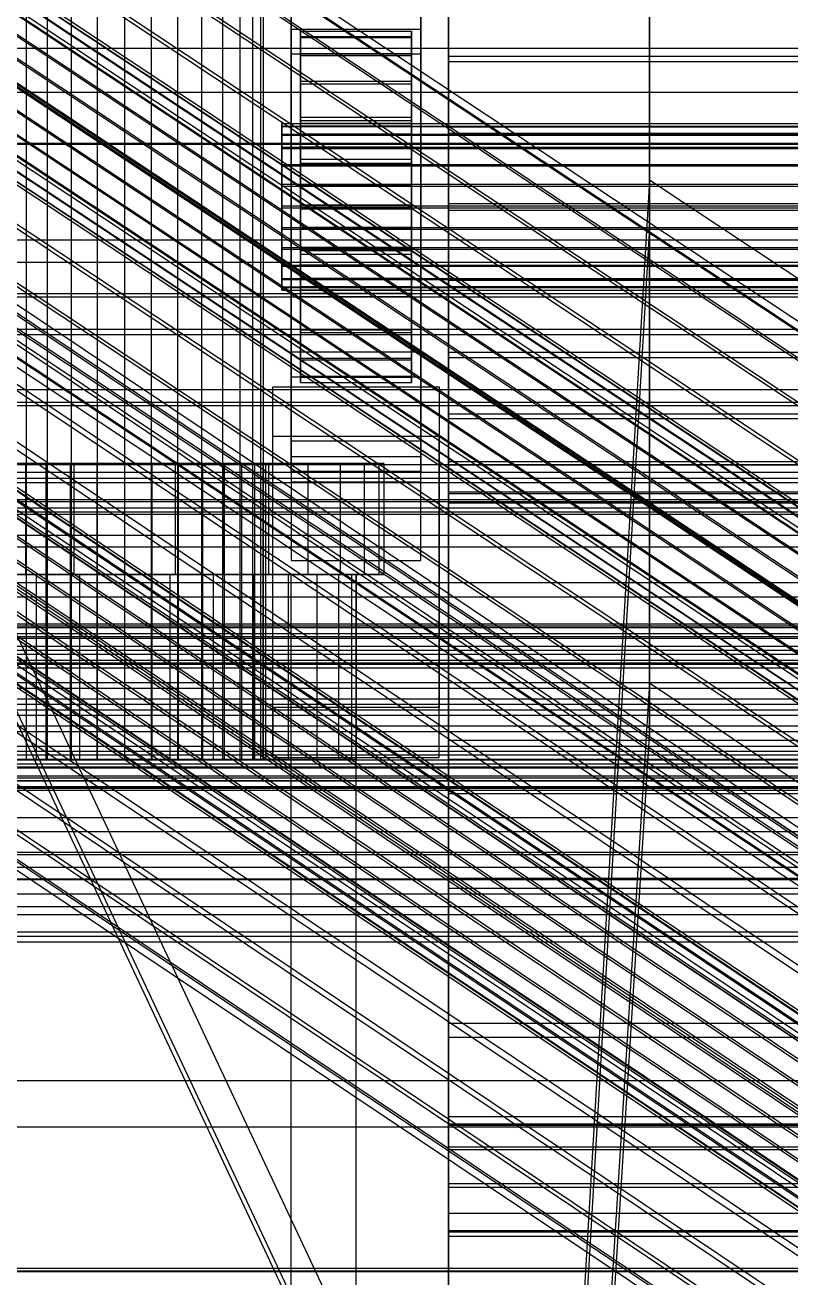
# Model space of a CAD drawing. Header units: millimetres. Extents: x -2500 to 58855, y -53268 to 6837.
# Drawn here: x -295.7 to -213.1, y -35105.9 to -34970.6 of the extents above; entities that cross this region are included whole.
import ezdxf

# ---------------------------------------------------------------- set-up
doc = ezdxf.new("R2010")
doc.units = ezdxf.units.MM
for name, color, linetype, lineweight in [('COTAS_R', 1, 'Continuous', 0), ('frontal_briquetadora', 7, 'Continuous', 0), ('frontal_C01', 7, 'Continuous', 0), ('frontal_C02', 7, 'Continuous', 0), ('frontal_C03', 7, 'Continuous', 0), ('frontal_C05', 7, 'Continuous', 0), ('frontal_mezcladora', 7, 'Continuous', 0), ('frontal_secador', 7, 'Continuous', 0), ('frontal_tolva-C01', 7, 'Continuous', 0)]:
    doc.layers.add(name, color=color, linetype=linetype, lineweight=lineweight)
doc.dimstyles.new('R19_100', dxfattribs={"dimtxt": 250, "dimasz": 150, "dimexe": 150, "dimexo": 80, "dimgap": 100, "dimtad": 1, "dimtih": 1, "dimtoh": 1, "dimdsep": 46, "dimcen": 0.09, "dimadec": 0, "dimazin": 0, "dimtfac": 1, "dimtdec": 4, "dimtofl": 0, "dimtmove": 0, "dimatfit": 3, "dimfxl": 1, "dimtolj": 1, "dimtzin": 0, "dimarcsym": 0})

# ---------------------------------------------------------------- blocks, each defined once
blk = doc.blocks.new('*D37')
at = {"layer": 'COTAS_R', "color": 0, "lineweight": -2, "transparency": 16777216}
for p, q in [((-1750, -35420), (-1750, -34450)), ((2600, -35420), (2600, -34450)), ((-1600, -34600), (2450, -34600))]:
    blk.add_line(p, q, dxfattribs=at)
at = {"layer": 'COTAS_R', "color": 0, "transparency": 16777216}
for points in [[(-1600, -34575), (-1600, -34625), (-1750, -34600)], [(2450, -34575), (2450, -34625), (2600, -34600)]]:
    blk.add_solid(points, dxfattribs=at)
at = {"layer": 'Defpoints', "color": 0, "transparency": 16777216}
for p in [(2600, -34600), (-1750, -35500), (2600, -35500)]:
    blk.add_point(p, dxfattribs=at)

msp = doc.modelspace()

# ---------------------------------------------------------------- linework, layer by layer
at = {"layer": 'frontal_briquetadora'}
for p, q in [((-1330, -35000), (490, -35000)), ((-1330, -35010), (490, -35010))]:
    msp.add_line(p, q, dxfattribs=at)
at = {"layer": 'frontal_C01'}
for p, q in [((-250, -32680.37), (-250, -35735.764)), ((-250, -35740.498), (-250, -32685.104)), ((-228.298, -34675.195), (-228.298, -34987.381)), ((-228.298, -34993.069), (-228.298, -34680.882)), ((-332.629, -34923.698), (-148.32, -35046.029)), ((-331.181, -34923.69), (-146.872, -35046.022)), ((-334.938, -34925.145), (-150.629, -35047.476)), ((-330.692, -34925.124), (-146.383, -35047.455)), ((-356.348, -34928.068), (-142.549, -35069.973)), ((-355.53, -34927.555), (-141.731, -35069.46)), ((-355.017, -34927.553), (-141.218, -35069.457)), ((-354.844, -34928.061), (-141.045, -35069.965)), ((-337.95, -34927.934), (-153.641, -35050.265)), ((-331.197, -34927.9), (-146.887, -35050.232)), ((-357.415, -34929.056), (-143.617, -35070.961)), ((-355.022, -34929.044), (-141.224, -35070.949)), ((-358.659, -34930.452), (-144.861, -35072.357)), ((-355.541, -34930.437), (-141.742, -35072.341)), ((-146.196, -35074.066), (-359.995, -34932.161)), ((-356.363, -34932.143), (-142.565, -35074.048)), ((-341.461, -34931.874), (-157.152, -35054.205)), ((-332.659, -34931.83), (-148.35, -35054.162)), ((-361.332, -34934.067), (-147.533, -35075.971)), ((-357.434, -34934.047), (-143.635, -35075.952)), ((-362.578, -34936.039), (-148.779, -35077.943)), ((-358.68, -34936.019), (-144.881, -35077.924)), ((-160.922, -35059.028), (-345.231, -34936.697)), ((-334.981, -34936.646), (-150.672, -35058.977)), ((-363.648, -34937.943), (-149.85, -35079.847)), ((-360.017, -34937.925), (-146.218, -35079.829)), ((-364.471, -34939.649), (-150.672, -35081.553)), ((-361.352, -34939.634), (-147.554, -35081.538)), ((-364.989, -34941.042), (-151.191, -35082.946)), ((-362.596, -34941.03), (-148.798, -35082.934)), ((-365.168, -34942.025), (-151.369, -35083.93)), ((-364.995, -34942.533), (-151.196, -35084.438)), ((-364.482, -34942.531), (-150.683, -35084.435)), ((-363.664, -34942.018), (-149.865, -35083.922)), ((-349.002, -34942.074), (-164.693, -35064.406)), ((-338.003, -34942.02), (-153.694, -35064.351)), ((-352.519, -34947.639), (-168.21, -35069.971)), ((-341.52, -34947.585), (-157.211, -35069.916)), ((-355.541, -34953.013), (-171.232, -35075.344)), ((-345.291, -34952.962), (-160.982, -35075.293)), ((-357.863, -34957.829), (-173.554, -35080.16)), ((-349.061, -34957.785), (-164.752, -35080.116)), ((-359.326, -34961.759), (-175.016, -35084.09)), ((-352.572, -34961.725), (-168.263, -35084.057)), ((-359.83, -34964.535), (-175.521, -35086.867)), ((-355.584, -34964.514), (-171.275, -35086.845)), ((-359.341, -34965.968), (-175.032, -35088.3)), ((-357.893, -34965.961), (-173.584, -35088.293)), ((450, -34983.421), (-450, -34983.421)), ((-228.298, -34987.381), (-250, -35358.334)), ((-130, -35052.625), (-228.298, -34987.381)), ((-228.298, -34987.381), (-228.298, -34993.069)), ((-250, -35364.021), (-228.298, -34993.069)), ((-228.298, -34993.069), (-130, -35058.312)), ((-450, -34996.228), (450, -34996.228))]:
    msp.add_line(p, q, dxfattribs=at)
at = {"layer": 'frontal_C02'}
for p, q in [((-250, -32976.99), (-250, -35767.535)), ((-250, -35772.314), (-250, -32981.769)), ((-228.298, -34756.938), (-228.298, -35041.759)), ((-228.298, -35047.5), (-228.298, -34762.679)), ((450, -34977.896), (-450, -34977.896)), ((-332.629, -34977.866), (-148.32, -35101.35)), ((-331.181, -34977.669), (-146.872, -35101.153)), ((-334.938, -34979.49), (-150.629, -35102.974)), ((-330.692, -34978.913), (-146.383, -35102.397)), ((-356.348, -34982.083), (-142.549, -35125.324)), ((-355.53, -34981.508), (-141.731, -35124.749)), ((-355.017, -34981.438), (-141.218, -35124.679)), ((-354.844, -34981.879), (-141.045, -35125.12)), ((-331.197, -34981.512), (-146.887, -35104.996)), ((-357.415, -34983.125), (-143.617, -35126.366)), ((-355.022, -34982.799), (-141.224, -35126.041)), ((-337.95, -34982.43), (-153.641, -35105.914)), ((-358.659, -34984.562), (-144.861, -35127.804)), ((-355.541, -34984.138), (-141.742, -35127.379)), ((-146.196, -35129.538), (-359.995, -34986.297)), ((-356.363, -34985.803), (-142.565, -35129.044)), ((-332.659, -34985.29), (-148.35, -35108.774)), ((-357.434, -34987.681), (-143.635, -35130.922)), ((-341.461, -34986.487), (-157.152, -35109.971)), ((-361.332, -34988.211), (-147.533, -35131.452)), ((-362.578, -34990.174), (-148.779, -35133.415)), ((-358.68, -34989.644), (-144.881, -35132.885)), ((-334.981, -34989.989), (-150.672, -35113.473)), ((-360.017, -34991.558), (-146.218, -35134.799)), ((-160.922, -35114.866), (-345.231, -34991.382)), ((-363.648, -34992.051), (-149.85, -35135.293)), ((-364.471, -34993.716), (-150.672, -35136.958)), ((-361.352, -34993.292), (-147.554, -35136.534)), ((-364.989, -34995.055), (-151.191, -35138.296)), ((-363.664, -34995.771), (-149.865, -35139.013)), ((-362.596, -34994.73), (-148.798, -35137.971)), ((-338.003, -34995.288), (-153.694, -35118.772)), ((-365.168, -34995.976), (-151.369, -35139.217)), ((-364.995, -34996.416), (-151.196, -35139.658)), ((-364.482, -34996.347), (-150.683, -35139.588)), ((-349.002, -34996.784), (-164.693, -35120.268)), ((450, -34999.677), (-450, -34999.677)), ((-341.52, -35000.828), (-157.211, -35124.312)), ((-352.519, -35002.323), (-168.21, -35125.807)), ((-345.291, -35006.229), (-160.982, -35129.713)), ((-355.541, -35007.623), (-171.232, -35131.107)), ((-450, -35011.368), (450, -35011.368)), ((-349.061, -35011.125), (-164.752, -35134.609)), ((-357.863, -35012.322), (-173.554, -35135.806)), ((-359.326, -35016.1), (-175.016, -35139.584)), ((-352.572, -35015.181), (-168.263, -35138.665)), ((-359.83, -35018.699), (-175.521, -35142.183)), ((-355.584, -35018.122), (-171.275, -35141.606)), ((-359.341, -35019.942), (-175.032, -35143.426)), ((-357.893, -35019.745), (-173.584, -35143.229)), ((-311.15, -35018.945), (311.15, -35018.945)), ((-311.15, -35019.581), (311.15, -35019.581)), ((-311.15, -35020.039), (311.15, -35020.039)), ((-311.15, -35021.904), (311.15, -35021.904)), ((-311.15, -35022.788), (311.15, -35022.788)), ((-311.15, -35025.755), (311.15, -35025.755)), ((-311.15, -35027.005), (311.15, -35027.005)), ((-311.15, -35030.872), (311.15, -35030.872)), ((-311.15, -35032.403), (311.15, -35032.403)), ((-440, -35035.335), (440, -35035.335)), ((-440, -35035.561), (440, -35035.561)), ((-440, -35035.723), (440, -35035.723)), ((-440, -35036.384), (440, -35036.384)), ((-440, -35036.697), (440, -35036.697)), ((-440, -35037.748), (440, -35037.748)), ((311.15, -35036.906), (-311.15, -35036.906)), ((-440, -35038.191), (440, -35038.191)), ((-311.15, -35038.613), (311.15, -35038.613)), ((-440, -35039.561), (440, -35039.561)), ((-440, -35040.104), (440, -35040.104)), ((440, -35041.699), (-440, -35041.699)), ((-228.298, -35041.759), (-250, -35386.528)), ((-130, -35107.617), (-228.298, -35041.759)), ((-228.298, -35041.759), (-228.298, -35047.5)), ((-440, -35042.304), (440, -35042.304)), ((-440, -35044.017), (440, -35044.017)), ((-311.15, -35043.446), (311.15, -35043.446)), ((-440, -35044.643), (440, -35044.643)), ((-311.15, -35045.213), (311.15, -35045.213)), ((-440, -35046.355), (440, -35046.355)), ((-440, -35046.96), (440, -35046.96)), ((-440, -35048.556), (440, -35048.556)), ((-250, -35392.269), (-228.298, -35047.5)), ((-228.298, -35047.5), (-130, -35113.358)), ((-440, -35049.098), (440, -35049.098)), ((-440, -35050.468), (440, -35050.468)), ((-440, -35050.911), (440, -35050.911)), ((-311.15, -35050.046), (311.15, -35050.046)), ((-440, -35051.963), (440, -35051.963)), ((-440, -35052.276), (440, -35052.276)), ((-311.15, -35051.753), (311.15, -35051.753)), ((-440, -35052.937), (440, -35052.937)), ((-440, -35053.099), (440, -35053.099)), ((-440, -35053.324), (440, -35053.324)), ((-311.15, -35056.257), (311.15, -35056.257)), ((-311.15, -35057.787), (311.15, -35057.787)), ((-311.15, -35061.654), (311.15, -35061.654)), ((-311.15, -35062.904), (311.15, -35062.904)), ((-311.15, -35065.872), (311.15, -35065.872)), ((-311.15, -35066.755), (311.15, -35066.755)), ((-311.15, -35068.621), (311.15, -35068.621)), ((-311.15, -35069.078), (311.15, -35069.078)), ((-311.15, -35069.714), (311.15, -35069.714))]:
    msp.add_line(p, q, dxfattribs=at)
at = {"layer": 'frontal_C03'}
for p, q in [((-250, -32596.305), (-250, -35246.305)), ((-250, -35251.121), (-250, -32601.121)), ((-250, -35047.916), (-250, -34953.658)), ((-250, -35053.695), (-250, -34959.436)), ((-267, -35008.675), (-267, -34962.448)), ((-253, -34962.448), (-253, -35008.675)), ((-267, -34965.142), (-267, -35011.368)), ((-253, -35011.368), (-253, -34965.142)), ((-250, -34967.382), (-250, -34973.954)), ((-250, -34974.557), (-250, -34967.874)), ((-267, -34973.759), (-267, -34971.066)), ((-267, -34971.066), (-253, -34971.066)), ((-267, -35017.293), (-267, -34971.066)), ((-266, -34981.255), (-266, -34971.255)), ((-266, -34971.255), (-266, -34971.849)), ((-266, -34971.255), (-254, -34971.255)), ((-266, -34971.956), (-266, -34971.255)), ((-254, -34971.849), (-254, -34971.255)), ((-254, -34971.255), (-254, -34981.255)), ((-254, -34971.255), (-254, -34971.956)), ((-253, -34971.066), (-253, -34973.759)), ((-253, -34971.066), (-253, -35017.293)), ((-266, -34981.536), (-266, -34971.849)), ((-266, -34971.849), (-266, -34973.697)), ((-266, -34971.849), (-254, -34971.849)), ((-266, -34981.587), (-266, -34971.956)), ((-266, -34971.956), (-254, -34971.956)), ((-266, -34973.904), (-266, -34971.956)), ((-254, -34973.697), (-254, -34971.849)), ((-254, -34971.849), (-254, -34981.536)), ((-254, -34971.956), (-254, -34981.587)), ((-254, -34971.956), (-254, -34973.904)), ((-253, -34973.759), (-267, -34973.759)), ((-267, -34973.759), (-267, -35019.986)), ((-266, -34982.412), (-266, -34973.697)), ((-266, -34973.697), (-266, -34976.674)), ((-266, -34973.697), (-254, -34973.697)), ((-266, -34982.509), (-266, -34973.904)), ((-266, -34973.904), (-254, -34973.904)), ((-266, -34976.966), (-266, -34973.904)), ((-254, -34976.674), (-254, -34973.697)), ((-254, -34973.697), (-254, -34982.412)), ((-254, -34973.904), (-254, -34982.509)), ((-254, -34973.904), (-254, -34976.966)), ((-253, -35019.986), (-253, -34973.759)), ((-250, -34973.954), (-250, -34981.636)), ((-250, -34973.954), (250, -34973.954)), ((-250, -34982.309), (-250, -34974.557)), ((-250, -34974.557), (250, -34974.557)), ((-266, -34983.821), (-266, -34976.674)), ((-266, -34976.674), (-266, -34980.576)), ((-266, -34976.674), (-254, -34976.674)), ((-254, -34980.576), (-254, -34976.674)), ((-254, -34976.674), (-254, -34983.821)), ((-266, -34983.96), (-266, -34976.966)), ((-266, -34976.966), (-254, -34976.966)), ((-266, -34980.934), (-266, -34976.966)), ((-254, -34976.966), (-254, -34983.96)), ((-254, -34976.966), (-254, -34980.934)), ((-266, -34985.67), (-266, -34980.576)), ((-266, -34980.576), (-266, -34985.137)), ((-266, -34980.576), (-254, -34980.576)), ((-266, -34985.839), (-266, -34980.934)), ((-266, -34980.934), (-254, -34980.934)), ((-266, -34985.537), (-266, -34980.934)), ((-254, -34985.137), (-254, -34980.576)), ((-254, -34980.576), (-254, -34985.67)), ((-254, -34980.934), (-254, -34985.839)), ((-254, -34980.934), (-254, -34985.537)), ((-268, -34981.587), (-268, -34981.255)), ((-268, -34981.255), (-268, -34981.536)), ((-268, -34981.255), (268, -34981.255)), ((-268, -34981.536), (-268, -34982.412)), ((-268, -34981.536), (268, -34981.536)), ((-268, -34982.509), (-268, -34981.587)), ((-268, -34981.587), (268, -34981.587)), ((-266, -34981.536), (-266, -34981.255)), ((-254, -34981.255), (-266, -34981.255)), ((-266, -34981.255), (-266, -34981.587)), ((-266, -34982.412), (-266, -34981.536)), ((-254, -34981.536), (-266, -34981.536)), ((-254, -34981.587), (-266, -34981.587)), ((-266, -34981.587), (-266, -34982.509)), ((-254, -34981.255), (-254, -34981.536)), ((-254, -34981.587), (-254, -34981.255)), ((-254, -34981.536), (-254, -34982.412)), ((-254, -34982.509), (-254, -34981.587)), ((-250, -34981.636), (-250, -34989.906)), ((250, -34981.636), (-250, -34981.636)), ((-268, -34982.412), (-268, -34983.821)), ((-268, -34982.412), (268, -34982.412)), ((-268, -34983.96), (-268, -34982.509)), ((-268, -34982.509), (268, -34982.509)), ((-266, -34983.821), (-266, -34982.412)), ((-254, -34982.412), (-266, -34982.412)), ((-254, -34982.509), (-266, -34982.509)), ((-266, -34982.509), (-266, -34983.96)), ((-254, -34982.412), (-254, -34983.821)), ((-254, -34983.96), (-254, -34982.509)), ((-250, -34990.602), (-250, -34982.309)), ((-250, -34982.309), (250, -34982.309)), ((-268, -34983.821), (-268, -34985.67)), ((-268, -34983.821), (268, -34983.821)), ((-268, -34985.839), (-268, -34983.96)), ((-268, -34983.96), (268, -34983.96)), ((-266, -34985.67), (-266, -34983.821)), ((-254, -34983.821), (-266, -34983.821)), ((-254, -34983.96), (-266, -34983.96)), ((-266, -34983.96), (-266, -34985.839)), ((-254, -34983.821), (-254, -34985.67)), ((-254, -34985.839), (-254, -34983.96)), ((-268, -34985.67), (-268, -34987.83)), ((-268, -34985.67), (268, -34985.67)), ((-268, -34988.02), (-268, -34985.839)), ((-268, -34985.839), (268, -34985.839)), ((-266, -34985.137), (-266, -34987.83)), ((-254, -34985.137), (-266, -34985.137)), ((-266, -34985.137), (-266, -34990.048)), ((-266, -34988.02), (-266, -34985.537)), ((-266, -34985.537), (-254, -34985.537)), ((-266, -34990.461), (-266, -34985.537)), ((-266, -34987.83), (-266, -34985.67)), ((-254, -34985.67), (-266, -34985.67)), ((-254, -34985.839), (-266, -34985.839)), ((-266, -34985.839), (-266, -34988.02)), ((-254, -34987.83), (-254, -34985.137)), ((-254, -34990.048), (-254, -34985.137)), ((-254, -34985.537), (-254, -34988.02)), ((-254, -34985.537), (-254, -34990.461)), ((-254, -34985.67), (-254, -34987.83)), ((-254, -34988.02), (-254, -34985.839)), ((-268, -34987.83), (-268, -34990.156)), ((268, -34987.83), (-268, -34987.83)), ((-268, -34990.352), (-268, -34988.02)), ((-268, -34988.02), (268, -34988.02)), ((-266, -34987.83), (-254, -34987.83)), ((-266, -34990.156), (-266, -34987.83)), ((-254, -34988.02), (-266, -34988.02)), ((-266, -34988.02), (-266, -34990.352)), ((-254, -34987.83), (-254, -34990.156)), ((-254, -34990.352), (-254, -34988.02)), ((-268, -34990.156), (-268, -34992.489)), ((-268, -34990.156), (268, -34990.156)), ((-268, -34992.678), (-268, -34990.352)), ((-268, -34990.352), (268, -34990.352)), ((-266, -34990.156), (-266, -34990.048)), ((-266, -34990.048), (-266, -34994.972)), ((-266, -34990.048), (-254, -34990.048)), ((-266, -34992.489), (-266, -34990.156)), ((-254, -34990.156), (-266, -34990.156)), ((-266, -34990.352), (-266, -34990.461)), ((-254, -34990.352), (-266, -34990.352)), ((-266, -34990.352), (-266, -34992.678)), ((-254, -34994.972), (-254, -34990.048)), ((-254, -34990.048), (-254, -34990.156)), ((-254, -34990.156), (-254, -34992.489)), ((-254, -34990.461), (-254, -34990.352)), ((-254, -34992.678), (-254, -34990.352)), ((-250, -34989.906), (-250, -34998.2)), ((-250, -34989.906), (250, -34989.906)), ((-266, -34990.461), (-254, -34990.461)), ((-266, -34995.371), (-266, -34990.461)), ((-254, -34990.461), (-254, -34995.371)), ((-250, -34998.872), (-250, -34990.602)), ((-250, -34990.602), (250, -34990.602)), ((-268, -34992.489), (-268, -34994.669)), ((-268, -34992.489), (268, -34992.489)), ((-268, -34994.839), (-268, -34992.678)), ((-268, -34992.678), (268, -34992.678)), ((-266, -34994.669), (-266, -34992.489)), ((-266, -34992.489), (-266, -34994.972)), ((-254, -34992.489), (-266, -34992.489)), ((-266, -34992.678), (-266, -34995.371)), ((-254, -34992.678), (-266, -34992.678)), ((-266, -34992.678), (-266, -34994.839)), ((-254, -34994.972), (-254, -34992.489)), ((-254, -34992.489), (-254, -34994.669)), ((-254, -34995.371), (-254, -34992.678)), ((-254, -34994.839), (-254, -34992.678)), ((-268, -34994.669), (-268, -34996.549)), ((-268, -34994.669), (268, -34994.669)), ((-268, -34996.687), (-268, -34994.839)), ((-268, -34994.839), (268, -34994.839)), ((-266, -34996.549), (-266, -34994.669)), ((-266, -34994.669), (-266, -34999.575)), ((-254, -34994.669), (-266, -34994.669)), ((-266, -34994.839), (-266, -34999.933)), ((-254, -34994.839), (-266, -34994.839)), ((-266, -34994.839), (-266, -34996.687)), ((-266, -34994.972), (-266, -34999.575)), ((-266, -34994.972), (-254, -34994.972)), ((-266, -34995.371), (-254, -34995.371)), ((-266, -34999.933), (-266, -34995.371)), ((-254, -34999.575), (-254, -34994.669)), ((-254, -34994.669), (-254, -34996.549)), ((-254, -34999.933), (-254, -34994.839)), ((-254, -34996.687), (-254, -34994.839)), ((-254, -34999.575), (-254, -34994.972)), ((-254, -34995.371), (-254, -34999.933)), ((-268, -34996.549), (-268, -34997.999)), ((-268, -34996.549), (268, -34996.549)), ((-268, -34998.097), (-268, -34996.687)), ((-268, -34996.687), (268, -34996.687)), ((-266, -34997.999), (-266, -34996.549)), ((-266, -34996.549), (-266, -35003.542)), ((-254, -34996.549), (-266, -34996.549)), ((-266, -34996.687), (-266, -35003.835)), ((-254, -34996.687), (-266, -34996.687)), ((-266, -34996.687), (-266, -34998.097)), ((-254, -35003.542), (-254, -34996.549)), ((-254, -34996.549), (-254, -34997.999)), ((-254, -35003.835), (-254, -34996.687)), ((-254, -34998.097), (-254, -34996.687)), ((-268, -34997.999), (-268, -34998.922)), ((-268, -34997.999), (268, -34997.999)), ((-268, -34998.972), (-268, -34998.097)), ((-268, -34998.097), (268, -34998.097)), ((-266, -34998.922), (-266, -34997.999)), ((-266, -34997.999), (-266, -35006.604)), ((-254, -34997.999), (-266, -34997.999)), ((-266, -34998.097), (-266, -35006.811)), ((-254, -34998.097), (-266, -34998.097)), ((-266, -34998.097), (-266, -34998.972)), ((-254, -35006.604), (-254, -34997.999)), ((-254, -34997.999), (-254, -34998.922)), ((-254, -35006.811), (-254, -34998.097)), ((-254, -34998.972), (-254, -34998.097)), ((-250, -34998.2), (-250, -35005.952)), ((-250, -34998.2), (250, -34998.2)), ((-268, -34998.922), (-268, -34999.254)), ((-268, -34998.922), (268, -34998.922)), ((-268, -34999.254), (-268, -34998.972)), ((-268, -34998.972), (268, -34998.972)), ((-268, -34999.254), (268, -34999.254)), ((-266, -34999.254), (-266, -34998.922)), ((-266, -34998.922), (-266, -35008.552)), ((-254, -34998.922), (-266, -34998.922)), ((-266, -34998.972), (-266, -35008.659)), ((-254, -34998.972), (-266, -34998.972)), ((-266, -34998.972), (-266, -34999.254)), ((-266, -34999.254), (-266, -35009.253)), ((-254, -34999.254), (-266, -34999.254)), ((-266, -34999.575), (-266, -35003.542)), ((-266, -34999.575), (-254, -34999.575)), ((-254, -35008.552), (-254, -34998.922)), ((-254, -34998.922), (-254, -34999.254)), ((-254, -35008.659), (-254, -34998.972)), ((-254, -34999.254), (-254, -34998.972)), ((-254, -35009.253), (-254, -34999.254)), ((-254, -35003.542), (-254, -34999.575)), ((-250, -35006.555), (-250, -34998.872)), ((-250, -34998.872), (250, -34998.872)), ((-266, -34999.933), (-254, -34999.933)), ((-266, -35003.835), (-266, -34999.933)), ((-254, -34999.933), (-254, -35003.835)), ((-266, -35003.542), (-266, -35006.604)), ((-266, -35003.542), (-254, -35003.542)), ((-266, -35003.835), (-254, -35003.835)), ((-266, -35006.811), (-266, -35003.835)), ((-254, -35006.604), (-254, -35003.542)), ((-254, -35003.835), (-254, -35006.811)), ((-267, -35018.868), (-267, -35005.941)), ((-267, -35005.941), (-253, -35005.941)), ((-267, -35015.572), (-267, -35005.941)), ((-266, -35006.604), (-266, -35008.552)), ((-266, -35006.604), (-254, -35006.604)), ((-254, -35008.552), (-254, -35006.604)), ((-253, -35005.941), (-253, -35018.868)), ((-253, -35005.941), (-253, -35015.572)), ((-250, -35005.952), (-250, -35012.634)), ((-250, -35005.952), (250, -35005.952)), ((-250, -35013.126), (-250, -35006.555)), ((-250, -35006.555), (250, -35006.555)), ((-266, -35006.811), (-254, -35006.811)), ((-266, -35008.659), (-266, -35006.811)), ((-254, -35006.811), (-254, -35008.659)), ((-253, -35008.675), (-267, -35008.675)), ((-267, -35008.675), (-267, -35011.368)), ((-266, -35008.552), (-266, -35009.253)), ((-266, -35008.552), (-254, -35008.552)), ((-266, -35008.659), (-254, -35008.659)), ((-266, -35009.253), (-266, -35008.659)), ((-266, -35009.253), (-254, -35009.253)), ((-254, -35009.253), (-254, -35008.552)), ((-254, -35008.659), (-254, -35009.253)), ((-253, -35011.368), (-253, -35008.675)), ((-269, -35015.098), (-269, -35009.711)), ((-269, -35009.711), (-251, -35009.711)), ((-269, -35044.381), (-269, -35009.711)), ((-251, -35009.711), (-251, -35015.098)), ((-251, -35009.711), (-251, -35044.381)), ((-267, -35011.368), (-253, -35011.368)), ((-250, -35012.634), (-250, -35017.791)), ((-250, -35012.634), (250, -35012.634)), ((-250, -35018.139), (-250, -35013.126)), ((-250, -35013.126), (250, -35013.126)), ((-251, -35015.098), (-269, -35015.098)), ((-269, -35049.767), (-269, -35015.098)), ((-253, -35015.572), (-267, -35015.572)), ((-267, -35015.572), (-267, -35028.498)), ((-253, -35028.498), (-253, -35015.572)), ((-251, -35049.767), (-251, -35015.098)), ((-253, -35017.293), (-267, -35017.293)), ((-267, -35017.293), (-267, -35019.986)), ((-253, -35019.986), (-253, -35017.293)), ((-250, -35017.791), (-250, -35021.072)), ((-250, -35017.791), (250, -35017.791)), ((-250, -35021.252), (-250, -35018.139)), ((-250, -35018.139), (250, -35018.139)), ((-253, -35018.868), (-267, -35018.868)), ((-267, -35018.868), (-267, -35028.498)), ((-267, -35019.986), (-253, -35019.986)), ((-253, -35028.498), (-253, -35018.868)), ((-250, -35021.072), (-250, -35022.252)), ((-250, -35021.072), (250, -35021.072)), ((-250, -35022.252), (-250, -35021.252)), ((-250, -35021.252), (250, -35021.252)), ((-250, -35022.252), (250, -35022.252)), ((-267, -35028.498), (-253, -35028.498)), ((-450, -35039.271), (450, -35039.271)), ((-251, -35044.381), (-269, -35044.381)), ((-269, -35044.381), (-269, -35049.767)), ((-251, -35049.767), (-251, -35044.381)), ((-250, -35047.916), (0, -35047.916)), ((-250, -35053.695), (-250, -35047.916)), ((-269, -35049.767), (-251, -35049.767)), ((450, -35050.828), (-450, -35050.828)), ((-250, -35053.132), (-250, -35050.006)), ((-250, -35050.006), (-250, -35053.695)), ((250, -35050.006), (-250, -35050.006)), ((450, -35052.952), (-450, -35052.952)), ((-250, -35062.859), (-250, -35053.132)), ((250, -35053.132), (-250, -35053.132)), ((0, -35053.695), (-250, -35053.695)), ((-250, -35053.695), (-250, -35063.946)), ((250, -35053.695), (-250, -35053.695)), ((-250, -35078.524), (-250, -35062.859)), ((250, -35062.859), (-250, -35062.859)), ((-450, -35064.508), (450, -35064.508)), ((-250, -35063.946), (-250, -35080.063)), ((250, -35063.946), (-250, -35063.946)), ((-250, -35099.061), (-250, -35078.524)), ((250, -35078.524), (-250, -35078.524)), ((-250, -35080.063), (-250, -35100.945)), ((250, -35080.063), (-250, -35080.063)), ((-250, -35089.535), (-250, -35088.598)), ((-250, -35088.598), (-250, -35089.392)), ((-250, -35088.598), (250, -35088.598)), ((-250, -35089.392), (-250, -35091.863)), ((-250, -35089.392), (250, -35089.392)), ((-250, -35092.139), (-250, -35089.535)), ((-250, -35089.535), (250, -35089.535)), ((-250, -35091.863), (-250, -35095.842)), ((-250, -35091.863), (250, -35091.863)), ((-250, -35096.233), (-250, -35092.139)), ((-250, -35092.139), (250, -35092.139)), ((-250, -35095.842), (-250, -35101.058)), ((-250, -35095.842), (250, -35095.842)), ((-250, -35101.537), (-250, -35096.233)), ((-250, -35096.233), (250, -35096.233)), ((-250, -35123.069), (-250, -35099.061)), ((250, -35099.061), (-250, -35099.061)), ((-250, -35100.945), (-250, -35125.17)), ((250, -35100.945), (-250, -35100.945)), ((-250, -35101.058), (-250, -35107.156)), ((-250, -35101.058), (250, -35101.058)), ((-250, -35107.69), (-250, -35101.537)), ((-250, -35101.537), (250, -35101.537)), ((-450, -35104.997), (450, -35104.997)), ((-450, -35105.279), (450, -35105.279)), ((-450, -35105.329), (450, -35105.329))]:
    msp.add_line(p, q, dxfattribs=at)
at = {"layer": 'frontal_C05'}
for p, q in [((-295.607, -35050), (-295.607, -34930)), ((-293.334, -35050), (-293.334, -34930)), ((-290.74, -35050), (-290.74, -34930)), ((-287.926, -35050), (-287.926, -34930)), ((-285, -34930), (-285, -35050)), ((-282.074, -35050), (-282.074, -34930)), ((-279.26, -35050), (-279.26, -34930)), ((-276.666, -35050), (-276.666, -34930)), ((-274.393, -35050), (-274.393, -34930)), ((-272.528, -35050), (-272.528, -34930)), ((-271.142, -35050), (-271.142, -34930)), ((-270.288, -35050), (-270.288, -34930)), ((-270, -35050), (-270, -34930)), ((-250, -34970.146), (-250, -34977.097)), ((-293.472, -35018), (-300.556, -35018)), ((-300.556, -35018), (-295.715, -35018)), ((-293.472, -35018), (-295.783, -35018)), ((-290.836, -35018), (-295.715, -35018)), ((-295.715, -35018), (-290.463, -35018)), ((-295.715, -35018), (-295.715, -35030)), ((-290.836, -35018), (-293.472, -35018)), ((-293.472, -35030), (-293.472, -35018)), ((-287.975, -35018), (-290.836, -35018)), ((-290.836, -35030), (-290.836, -35018)), ((-287.975, -35018), (-290.463, -35018)), ((-290.463, -35018), (-285, -35018)), ((-290.463, -35018), (-290.463, -35030)), ((-285, -35018), (-287.975, -35018)), ((-287.975, -35030), (-287.975, -35018)), ((-285, -35018), (-282.025, -35018)), ((-279.537, -35018), (-285, -35018)), ((-285, -35018), (-285, -35030)), ((-282.025, -35018), (-279.537, -35018)), ((-282.025, -35030), (-282.025, -35018)), ((-282.025, -35018), (-279.164, -35018)), ((-279.537, -35018), (-279.537, -35030)), ((-274.285, -35018), (-279.537, -35018)), ((-279.164, -35018), (-274.285, -35018)), ((-279.164, -35030), (-279.164, -35018)), ((-279.164, -35018), (-276.528, -35018)), ((-276.528, -35018), (-269.444, -35018)), ((-276.528, -35030), (-276.528, -35018)), ((-276.528, -35018), (-274.217, -35018)), ((-274.285, -35018), (-274.285, -35030)), ((-269.444, -35018), (-274.285, -35018)), ((-274.217, -35018), (-265.201, -35018)), ((-274.217, -35030), (-274.217, -35018)), ((-274.217, -35018), (-272.32, -35018)), ((-272.32, -35018), (-261.719, -35018)), ((-272.32, -35030), (-272.32, -35018)), ((-272.32, -35018), (-270.911, -35018)), ((-270.911, -35018), (-259.131, -35018)), ((-270.911, -35030), (-270.911, -35018)), ((-270.911, -35018), (-270.043, -35018)), ((-270.043, -35018), (-257.538, -35018)), ((-270.043, -35030), (-270.043, -35018)), ((-270.043, -35018), (-269.75, -35018)), ((-269.75, -35018), (-257, -35018)), ((-269.75, -35030), (-269.75, -35018)), ((-269.444, -35018), (-269.444, -35030)), ((-265.201, -35018), (-269.444, -35018)), ((-265.201, -35018), (-265.201, -35030)), ((-261.719, -35018), (-265.201, -35018)), ((-261.719, -35018), (-261.719, -35030)), ((-259.131, -35018), (-261.719, -35018)), ((-259.131, -35018), (-259.131, -35030)), ((-257.538, -35018), (-259.131, -35018)), ((-257.538, -35018), (-257.538, -35030)), ((-257, -35018), (-257.538, -35018)), ((-257, -35018), (-257, -35030)), ((-310, -35030), (-260, -35030)), ((-295.715, -35030), (-300.556, -35030)), ((-300.556, -35030), (-293.472, -35030)), ((-293.472, -35030), (-298.889, -35030)), ((-298.889, -35030), (-294.567, -35030)), ((-293.472, -35030), (-295.783, -35030)), ((-290.463, -35030), (-295.715, -35030)), ((-295.715, -35030), (-290.836, -35030)), ((-290.836, -35030), (-294.567, -35030)), ((-294.567, -35030), (-289.877, -35030)), ((-294.567, -35030), (-294.567, -35050)), ((-290.836, -35030), (-293.472, -35030)), ((-293.472, -35050), (-293.472, -35030)), ((-287.975, -35030), (-290.836, -35030)), ((-290.836, -35050), (-290.836, -35030)), ((-285, -35030), (-290.463, -35030)), ((-290.463, -35030), (-287.975, -35030)), ((-287.975, -35030), (-289.877, -35030)), ((-289.877, -35030), (-285, -35030)), ((-289.877, -35030), (-289.877, -35050)), ((-285, -35030), (-287.975, -35030)), ((-287.975, -35050), (-287.975, -35030)), ((-285, -35030), (-282.025, -35030)), ((-280.123, -35030), (-285, -35030)), ((-285, -35030), (-285, -35050)), ((-285, -35030), (-279.537, -35030)), ((-282.025, -35030), (-280.123, -35030)), ((-282.025, -35050), (-282.025, -35030)), ((-282.025, -35030), (-279.164, -35030)), ((-279.537, -35030), (-282.025, -35030)), ((-280.123, -35030), (-280.123, -35050)), ((-275.433, -35030), (-280.123, -35030)), ((-279.537, -35030), (-274.285, -35030)), ((-279.164, -35030), (-275.433, -35030)), ((-279.164, -35050), (-279.164, -35030)), ((-279.164, -35030), (-276.528, -35030)), ((-274.285, -35030), (-279.164, -35030)), ((-276.528, -35030), (-271.111, -35030)), ((-276.528, -35050), (-276.528, -35030)), ((-276.528, -35030), (-274.217, -35030)), ((-269.444, -35030), (-276.528, -35030)), ((-275.433, -35030), (-275.433, -35050)), ((-271.111, -35030), (-275.433, -35030)), ((-274.285, -35030), (-269.444, -35030)), ((-274.217, -35030), (-267.322, -35030)), ((-274.217, -35050), (-274.217, -35030)), ((-274.217, -35030), (-272.32, -35030)), ((-265.201, -35030), (-274.217, -35030)), ((-272.32, -35030), (-264.213, -35030)), ((-272.32, -35050), (-272.32, -35030)), ((-272.32, -35030), (-270.911, -35030)), ((-261.719, -35030), (-272.32, -35030)), ((-271.111, -35030), (-271.111, -35050)), ((-267.322, -35030), (-271.111, -35030)), ((-270.911, -35030), (-261.903, -35030)), ((-270.911, -35050), (-270.911, -35030)), ((-270.911, -35030), (-270.043, -35030)), ((-259.131, -35030), (-270.911, -35030)), ((-270.043, -35030), (-260.48, -35030)), ((-270.043, -35050), (-270.043, -35030)), ((-270.043, -35030), (-269.75, -35030)), ((-257.538, -35030), (-270.043, -35030)), ((-269.75, -35030), (-260, -35030)), ((-269.75, -35050), (-269.75, -35030)), ((-257, -35030), (-269.75, -35030)), ((-269.444, -35030), (-265.201, -35030)), ((-267.322, -35030), (-267.322, -35050)), ((-264.213, -35030), (-267.322, -35030)), ((-267, -35030), (-260, -35030)), ((-267, -35980), (-267, -35030)), ((-265.201, -35030), (-261.719, -35030)), ((-264.213, -35030), (-264.213, -35050)), ((-261.903, -35030), (-264.213, -35030)), ((-261.903, -35030), (-261.903, -35050)), ((-260.48, -35030), (-261.903, -35030)), ((-261.719, -35030), (-259.131, -35030)), ((-260.48, -35030), (-260.48, -35050)), ((-260, -35030), (-260.48, -35030)), ((-260, -35980), (-260, -35030)), ((-260, -35030), (-260, -35050)), ((-259.131, -35030), (-257.538, -35030)), ((-257.538, -35030), (-257, -35030)), ((-294.567, -35050), (-298.889, -35050)), ((-298.889, -35050), (-293.472, -35050)), ((-295.607, -35050), (-297.472, -35050)), ((-295.783, -35050), (-293.472, -35050)), ((-293.334, -35050), (-295.607, -35050)), ((-289.877, -35050), (-294.567, -35050)), ((-294.567, -35050), (-290.836, -35050)), ((-293.472, -35050), (-290.836, -35050)), ((-290.74, -35050), (-293.334, -35050)), ((-290.836, -35050), (-287.975, -35050)), ((-287.926, -35050), (-290.74, -35050)), ((-285, -35050), (-289.877, -35050)), ((-289.877, -35050), (-287.975, -35050)), ((-287.975, -35050), (-285, -35050)), ((-287.926, -35050), (-285, -35050)), ((-285, -35050), (-282.074, -35050)), ((-285, -35050), (-280.123, -35050)), ((-282.025, -35050), (-285, -35050)), ((-282.074, -35050), (-279.26, -35050)), ((-280.123, -35050), (-282.025, -35050)), ((-279.164, -35050), (-282.025, -35050)), ((-280.123, -35050), (-275.433, -35050)), ((-279.26, -35050), (-276.666, -35050)), ((-275.433, -35050), (-279.164, -35050)), ((-276.528, -35050), (-279.164, -35050)), ((-276.666, -35050), (-274.393, -35050)), ((-271.111, -35050), (-276.528, -35050)), ((-274.217, -35050), (-276.528, -35050)), ((-275.433, -35050), (-271.111, -35050)), ((-274.393, -35050), (-272.528, -35050)), ((-267.322, -35050), (-274.217, -35050)), ((-272.32, -35050), (-274.217, -35050)), ((-272.528, -35050), (-271.142, -35050)), ((-264.213, -35050), (-272.32, -35050)), ((-270.911, -35050), (-272.32, -35050)), ((-271.142, -35050), (-270.288, -35050)), ((-271.111, -35050), (-267.322, -35050)), ((-261.903, -35050), (-270.911, -35050)), ((-270.043, -35050), (-270.911, -35050)), ((-270.288, -35050), (-270, -35050)), ((-260.48, -35050), (-270.043, -35050)), ((-269.75, -35050), (-270.043, -35050)), ((-260, -35050), (-269.75, -35050)), ((-267.322, -35050), (-264.213, -35050)), ((-264.213, -35050), (-261.903, -35050)), ((-261.903, -35050), (-260.48, -35050)), ((-260.48, -35050), (-260, -35050))]:
    msp.add_line(p, q, dxfattribs=at)
at = {"layer": 'frontal_mezcladora'}
for p, q in [((-750, -35049.5), (750, -35049.5)), ((-750, -35060), (750, -35060))]:
    msp.add_line(p, q, dxfattribs=at)
at = {"layer": 'frontal_secador'}
for p, q in [((1360, -34973.147), (-1360, -34973.147)), ((-1360, -34983.5), (1360, -34983.5)), ((-1250, -34983.5), (1250, -34983.5)), ((1360, -34993.853), (-1360, -34993.853)), ((1360, -35003.5), (-1360, -35003.5)), ((1250, -35004.076), (-1250, -35004.076)), ((1360, -35011.784), (-1360, -35011.784)), ((1360, -35018.141), (-1360, -35018.141)), ((1360, -35022.137), (-1360, -35022.137)), ((1360, -35023.5), (-1360, -35023.5)), ((1250, -35023.25), (-1250, -35023.25)), ((1250, -35039.715), (-1250, -35039.715)), ((1250, -35052.349), (-1250, -35052.349)), ((1250, -35060.291), (-1250, -35060.291)), ((1250, -35063), (-1250, -35063)), ((-1240, -35084.711), (1240, -35084.711)), ((-1240, -35089.711), (1240, -35089.711))]:
    msp.add_line(p, q, dxfattribs=at)
at = {"layer": 'frontal_tolva-C01'}
for p, q in [((-225, -35197.379), (-600, -34398.805)), ((-596.379, -34398.3), (-221.379, -35196.873)), ((-600, -34400), (-225, -35198.574))]:
    msp.add_line(p, q, dxfattribs=at)

# ---------------------------------------------------------------- dimensions: what is measured, and where the dimension line sits
at = {"layer": 'COTAS_R'}
dim = msp.add_aligned_dim(p1=(-1750, -35500), p2=(2600, -35500), distance=900, text='<> R', dimstyle='R19_100', dxfattribs=at)
dim.commit()
dim.dimension.update_dxf_attribs({"geometry": '*D37', "text_midpoint": (425, -34600)})

doc.saveas('drawing.dxf')
